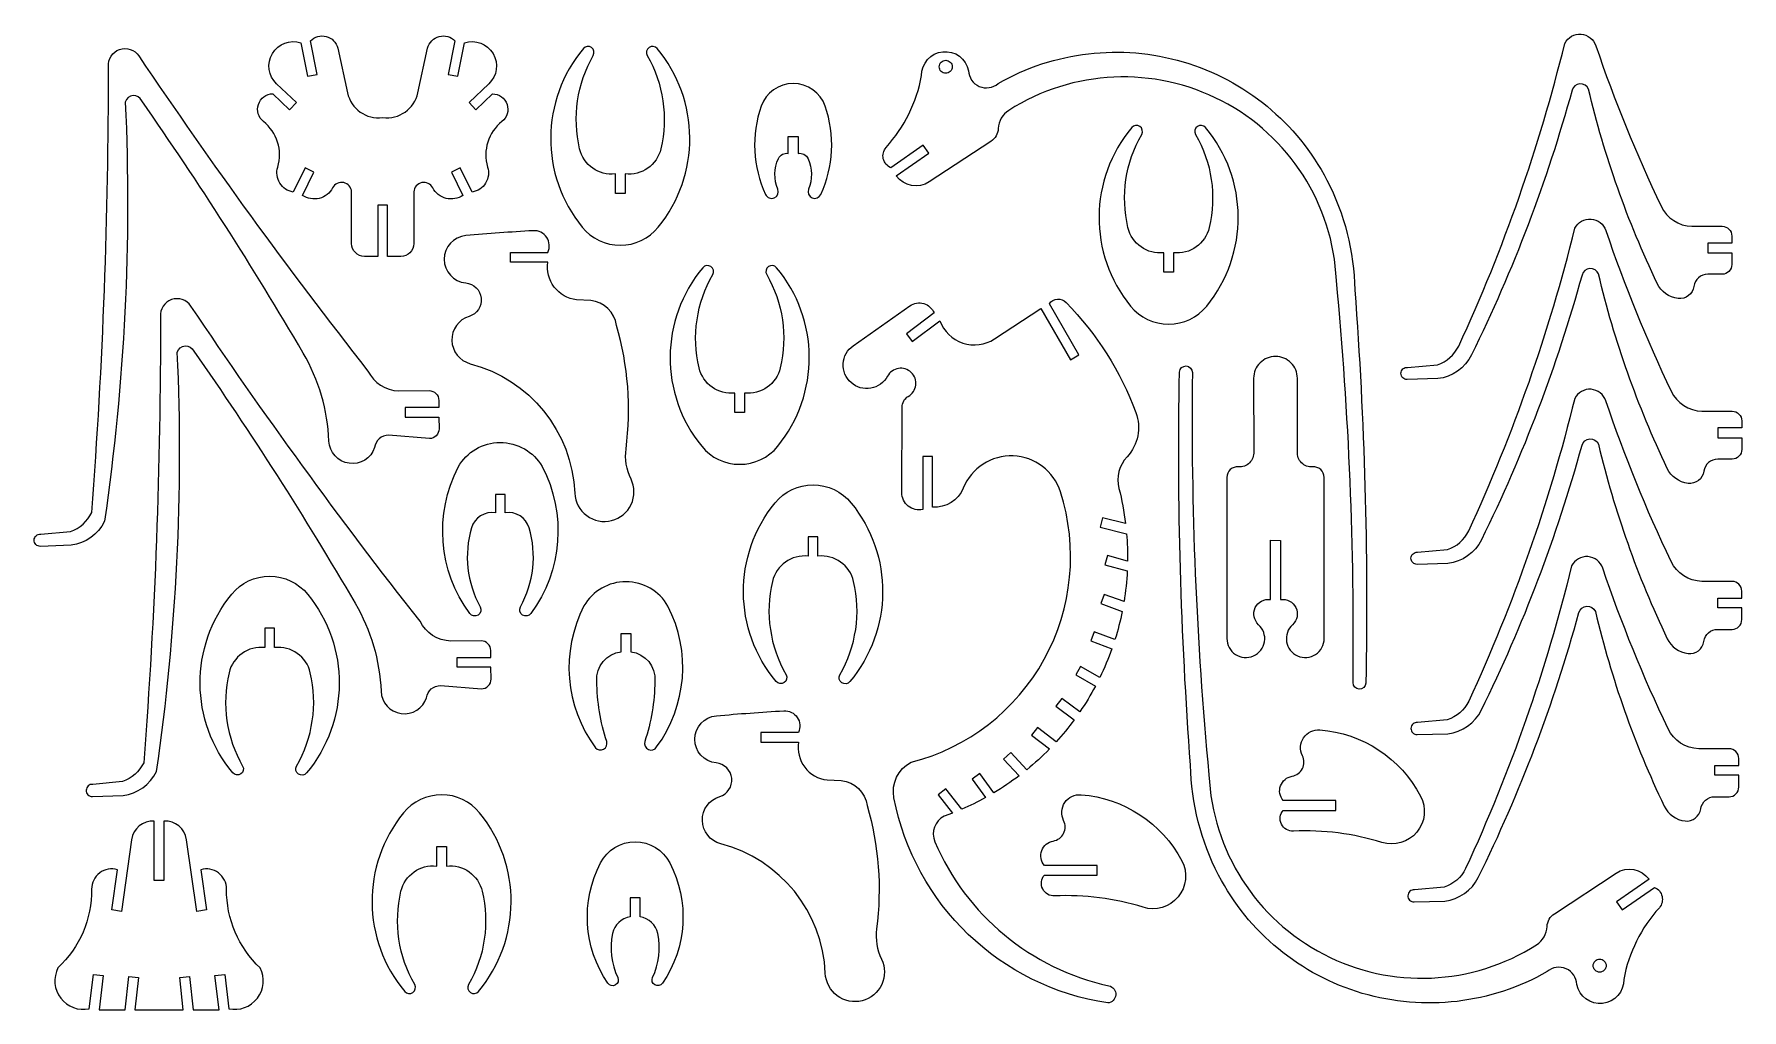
# Model space of a CAD drawing. Extents: x 0 to 266, y 0 to 152.
import ezdxf

# ---------------------------------------------------------------- set-up
doc = ezdxf.new("R2010")
doc.units = 0
doc.layers.get('0').update_dxf_attribs({"color": 1, "linetype": 'CONTINUOUS'})
doc.layers.add('CYAN', color=1, linetype='CONTINUOUS')

msp = doc.modelspace()

# ---------------------------------------------------------------- linework, layer by layer
for points in [[(141.91, 147.82, -0.414214), (142.92, 146.81, -0.414214), (141.91, 145.8, -0.414214), (140.9, 146.81, -0.414214), (141.91, 147.82)], [(243.72, 7.89, -0.414214), (244.73, 6.88, -0.414214), (243.72, 5.87, -0.414214), (242.71, 6.88, -0.414214), (243.72, 7.89)]]:
    msp.add_lwpolyline(points, format="xyb", close=True)
at = {"layer": 'CYAN'}
for points in [[(37.92, 131.19, 0.307919), (35.7, 138.28, -0.317014), (34.91, 140.96, -0.317014), (37.17, 142.61), (39.77, 140.12), (40.82, 141.22), (37.73, 144.16, -0.349718), (37.09, 148.86, -0.349718), (41.53, 150.54), (42.57, 145.33), (44.06, 145.63), (43.01, 150.84, -0.272587), (45.47, 151.53, -0.272587), (47.27, 149.71), (48.78, 142.76, 0.38939), (54.26, 138.9, 0.389468), (59.74, 142.75), (61.26, 149.71, -0.272585), (63.06, 151.52, -0.272585), (65.51, 150.83), (64.47, 145.63), (65.95, 145.33), (67, 150.54, -0.349671), (71.44, 148.86, -0.349671), (70.79, 144.16), (67.71, 141.22), (68.76, 140.12), (71.36, 142.6, -0.316951), (73.62, 140.96, -0.316951), (72.83, 138.28, 0.307977), (70.6, 131.19, -0.215066), (70.28, 128.7, -0.215066), (68.2, 127.3), (66.34, 131.08), (64.98, 130.41), (66.75, 126.79, -0.213924), (64.14, 126.32, -0.213924), (62.05, 127.96, 0.33711), (60.34, 128.77, 0.33711), (59.11, 127.33), (59.1, 119.29, -0.414194), (57.08, 117.27), (55.02, 117.28), (55.02, 125.24), (53.51, 125.24), (53.51, 117.28), (51.44, 117.28, -0.414194), (49.42, 119.3), (49.42, 127.33, 0.337061), (48.19, 128.77, 0.337061), (46.47, 127.96, -0.214023), (44.38, 126.32, -0.214023), (41.77, 126.79), (43.55, 130.41), (42.19, 131.08), (40.33, 127.3, -0.215022), (38.25, 128.7, -0.215022), (37.92, 131.19)], [(213.82, 100.01), (218.45, 100.42, 0.203228), (221.78, 103.33, 0.047993), (238.29, 150.45, -0.301183), (240.83, 151.88, -0.301183), (243.13, 150.09, 0.03004), (253.29, 125.09, 0.281392), (258.08, 121.97), (262.78, 121.97, -0.414214), (264.3, 120.46), (264.3, 119.35), (260.58, 119.35), (260.58, 117.84), (264.3, 117.84), (264.3, 116.02, -0.414365), (262.78, 114.51), (260.57, 114.5, 0.375742), (258.38, 112.62, -0.406961), (255.94, 110.74, -0.257442), (252.69, 113.06, -0.053078), (241.98, 143.33, 0.319658), (240.64, 144.16, 0.319658), (239.42, 143.16, -0.047509), (223.76, 101.95, -0.25434), (218.51, 98.26), (213.76, 98.12, -0.206552), (213.06, 98.4, -0.206552), (212.79, 99.1, -0.206552), (213.1, 99.78, -0.206552), (213.82, 100.01)], [(0.98, 72.15, -0.206573), (0.28, 72.43, -0.206573), (0, 73.13, -0.206573), (0.31, 73.81, -0.206573), (1.03, 74.05), (5.66, 74.48, 0.203314), (8.96, 77.42, 0.019433), (11.57, 146.84, -0.342177), (13.29, 149.5, -0.342177), (16.3, 148.5, 0.018729), (51.97, 99.44, 0.281441), (56.78, 96.36), (61.48, 96.39, -0.414277), (63, 94.88), (63.01, 93.78), (57.76, 93.78), (57.77, 92.26), (63.02, 92.26), (63.03, 90.45, -0.414179), (61.53, 88.92), (55.18, 89.44, 0.37594), (53, 87.53, -0.361726), (49.03, 85.08, -0.361726), (45.9, 88.54, 0.122321), (41.88, 102.24, 0.020286), (16.75, 141.49, 0.319712), (15.4, 142.32, 0.319712), (14.19, 141.31, -0.047509), (10.95, 76.05, -0.254286), (5.74, 72.32), (0.98, 72.15)], [(85.32, 121.84, 0.225426), (91.24, 119.02, 0.225426), (97.16, 121.84, 0.359725), (96.98, 149.64, 0.38826), (95.72, 149.8, 0.38826), (95.45, 148.57, -0.190034), (97.57, 134.05, -0.380039), (92, 130.12), (92, 127.09), (90.49, 127.09), (90.48, 130.12, -0.379929), (84.92, 134.05, -0.190043), (87.04, 148.57, 0.388424), (86.77, 149.81, 0.388424), (85.51, 149.64, 0.35971), (85.32, 121.84)], [(133.36, 131.08, -0.235432), (132.2, 132.48, -0.235432), (132.62, 134.25, 0.139037), (138.16, 145.43, -0.388169), (141.46, 149.15, -0.388169), (145.47, 146.2, 0.289747), (147.14, 143.75, 0.289747), (150.07, 144.21, -0.203977), (178.86, 147.58, -0.203977), (201.25, 129.17, -0.115848), (205.6, 112.07, -0.023332), (207.33, 50.86, -0.405396), (206.28, 49.93, -0.405396), (205.32, 50.95, 0.026741), (202.74, 113.56, 0.267755), (184.87, 141.5, 0.267755), (151.73, 140.02, 0.243796), (150.09, 137.18, -0.240055), (148.95, 135.19), (139.35, 128.88, -0.402896), (134.22, 129.84), (139.27, 133.35), (138.4, 134.59), (133.36, 131.08)], [(113.87, 126.92, 0.406743), (115.22, 126.41, 0.406743), (115.77, 127.74, -0.203854), (115.86, 132.51, -0.347182), (117.41, 133.32), (117.41, 135.96), (118.93, 135.96), (118.93, 133.32, -0.347357), (120.48, 132.5, -0.203863), (120.57, 127.74, 0.406565), (121.12, 126.41, 0.406565), (122.46, 126.92, 0.194789), (123.15, 140.67, 0.319173), (118.17, 144.21, 0.319173), (113.19, 140.67, 0.194808), (113.87, 126.92)], [(170.69, 109.56, 0.225426), (176.61, 106.75, 0.225426), (182.54, 109.56, 0.359725), (182.35, 137.36, 0.388411), (181.1, 137.53, 0.388411), (180.82, 136.29, -0.19004), (182.94, 121.78, -0.37993), (177.37, 117.85), (177.37, 114.82), (175.86, 114.82), (175.86, 117.85, -0.379929), (170.29, 121.78, -0.190055), (172.42, 136.29, 0.388618), (172.14, 137.53, 0.388618), (170.88, 137.36, 0.35971), (170.69, 109.56)], [(215.37, 71.24), (220.01, 71.64, 0.203228), (223.33, 74.56, 0.047992), (239.85, 121.68, -0.301183), (242.39, 123.1, -0.301183), (244.69, 121.32, 0.030039), (254.85, 96.31, 0.281392), (259.64, 93.2), (264.34, 93.2, -0.414214), (265.85, 91.68), (265.85, 90.58), (262.13, 90.58), (262.14, 89.06), (265.85, 89.06), (265.85, 87.25, -0.414365), (264.34, 85.73), (262.13, 85.73, 0.375742), (259.93, 83.84, -0.406961), (257.49, 81.96, -0.257442), (254.24, 84.28, -0.053078), (243.54, 114.55, 0.319754), (242.2, 115.38, 0.319754), (240.97, 114.39, -0.047508), (225.31, 73.18, -0.25434), (220.07, 69.48), (215.32, 69.35, -0.206552), (214.62, 69.63, -0.206552), (214.34, 70.32, -0.206552), (214.66, 71, -0.206552), (215.37, 71.24)], [(67.89, 100.59, -0.329088), (84.17, 80.42, 0.2255), (86.02, 76.93, 0.2255), (89.9, 76.16, 0.2255), (92.95, 78.68, 0.2255), (92.92, 82.63, -0.14443), (92.14, 87.34, 0.104352), (90.66, 106.54, 0.34747), (86.65, 110.43), (84.44, 110.52, -0.203188), (80.96, 112.52, -0.203188), (79.98, 116.41), (74.15, 116.41), (74.15, 117.92), (79.98, 117.92, 0.263924), (79.79, 120.25, 0.263924), (77.69, 121.29, 0.007831), (67.2, 120.52, 0.387689), (63.84, 116.85, 0.387689), (67.18, 113.17, -0.357601), (69.59, 110.78, -0.357601), (67.72, 107.95, 0.334982), (65.03, 104.21, 0.334982), (67.89, 100.59)], [(103.92, 87.73, 0.225404), (109.84, 84.92, 0.225404), (115.76, 87.73, 0.359725), (115.58, 115.53, 0.388411), (114.32, 115.7, 0.388411), (114.04, 114.46, -0.19004), (116.16, 99.95, -0.379929), (110.59, 96.02), (110.59, 92.99), (109.08, 92.99), (109.08, 96.02, -0.379929), (103.51, 99.95, -0.190044), (105.64, 114.46, 0.388618), (105.36, 115.7, 0.388618), (104.1, 115.53, 0.359717), (103.92, 87.73)], [(9.08, 33.21), (13.84, 33.37, 0.254286), (19.05, 37.1, 0.047509), (22.29, 102.37, -0.319712), (23.5, 103.37, -0.319712), (24.85, 102.55, -0.020286), (49.98, 63.29, -0.12233), (54, 49.59, 0.361726), (57.13, 46.13, 0.361726), (61.1, 48.59, -0.37594), (63.28, 50.49), (69.63, 49.98, 0.41437), (71.13, 51.5), (71.12, 53.32), (65.87, 53.32), (65.85, 54.83), (71.11, 54.83), (71.1, 55.93, 0.414277), (69.58, 57.44), (64.88, 57.41, -0.281441), (60.07, 60.5, -0.018728), (24.4, 109.56, 0.342177), (21.39, 110.56, 0.342177), (19.67, 107.89, -0.019433), (17.06, 38.47, -0.203314), (13.76, 35.53), (9.13, 35.1, 0.206571), (8.41, 34.86, 0.206571), (8.1, 34.18, 0.206571), (8.38, 33.48, 0.206571), (9.08, 33.21)], [(133.85, 33, -0.333221), (136.54, 38.54, 0.206713), (157.25, 54.57, 0.206713), (159.77, 80.64, 0.315295), (152.41, 86.23, 0.315295), (144.65, 81.22, -0.325537), (139.87, 78.26), (139.87, 86.16), (138.36, 86.16), (138.36, 77.91, -0.230011), (136.08, 78.42, -0.230011), (135.07, 80.52), (135.12, 93.8, -0.269425), (136.09, 95.5, 0.235006), (137.25, 97.24, 0.235006), (136.55, 99.22, 0.235006), (134.55, 99.85, 0.235006), (132.84, 98.64, -0.229167), (130.25, 96.77, -0.229167), (127.17, 97.64, -0.229167), (125.95, 100.59, -0.229167), (127.5, 103.39), (136.34, 109.6, -0.229153), (138.49, 109.95, -0.229153), (140.1, 108.48), (135.79, 105.24), (136.7, 104.03), (141.01, 107.27, 0.228896), (144.57, 103.8, 0.228896), (149.5, 104.44), (156.74, 109.16), (161.34, 101.21), (162.65, 101.97), (158.05, 109.92, -0.223028), (159.3, 110.64, -0.223028), (160.66, 110.13, -0.104498), (171.52, 92.97, -0.284684), (170.14, 86.1, 0.25667), (168.88, 81.16, -0.03251), (169.91, 75.7), (166.33, 76.61), (165.96, 75.14), (170.08, 74.1, -0.024731), (170.23, 69.87), (167.1, 70.73), (166.7, 69.27), (170.18, 68.32, -0.028072), (169.67, 63.55), (166.56, 64.68), (166.04, 63.26), (169.39, 62.03, -0.026484), (168.26, 57.65), (165.01, 58.86), (164.48, 57.44), (167.78, 56.21, -0.028266), (165.91, 51.75), (162.91, 53.46), (162.16, 52.15), (165.22, 50.4, -0.027379), (162.8, 46.4), (159.98, 48.47), (159.08, 47.25), (161.93, 45.16, -0.026032), (159.11, 41.72), (156.18, 43.97), (155.25, 42.77), (158.06, 40.61, -0.028036), (154.52, 37.37), (152.04, 40.06), (150.93, 39.03), (153.33, 36.43, -0.027604), (149.42, 33.79), (147.24, 36.79), (146.02, 35.9), (148.1, 33.03, -0.024022), (144.41, 31.23), (141.92, 34.42), (140.73, 33.48), (142.96, 30.63), (141.67, 30.15, 0.392851), (140.23, 26.18, 0.243261), (167.32, 3.74, -0.370879), (168.38, 2.33, -0.370879), (167.14, 1.07, -0.317603), (133.85, 33)], [(185.69, 57.79, 0.253499), (187.02, 55.32, 0.253499), (189.82, 55.09, 0.253499), (191.54, 57.31, 0.253499), (190.62, 59.96, -0.331636), (190.11, 62.62, -0.331636), (192.5, 63.87), (192.5, 73.09), (194.02, 73.08), (194.02, 63.87, -0.3317), (196.42, 62.62, -0.3317), (195.9, 59.96, 0.253562), (194.98, 57.31, 0.253562), (196.7, 55.09, 0.253562), (199.5, 55.32, 0.253562), (200.84, 57.79), (200.83, 82.87, 0.209575), (200.3, 84.1, 0.209575), (199.03, 84.53, -0.217709), (197.31, 85.16, -0.217709), (196.66, 86.87), (196.66, 98.32, 0.414215), (193.26, 101.72, 0.414215), (189.85, 98.32), (189.86, 86.87, -0.217879), (189.21, 85.16, -0.217879), (187.48, 84.53, 0.209353), (186.22, 84.1, 0.209353), (185.68, 82.87), (185.69, 57.79)], [(184.38, 20.99, -0.115848), (180.03, 38.08, -0.023332), (178.3, 99.29, -0.405246), (179.35, 100.23, -0.405246), (180.31, 99.21, 0.02674), (182.89, 36.59, 0.267754), (200.76, 8.65, 0.267754), (233.89, 10.13, 0.243757), (235.54, 12.97, -0.240158), (236.68, 14.97), (246.27, 21.28, -0.402938), (251.41, 20.32), (246.36, 16.8), (247.23, 15.56), (252.27, 19.07, -0.235458), (253.43, 17.67, -0.235458), (253.01, 15.9, 0.139029), (247.47, 4.73, -0.388208), (244.17, 1, -0.388208), (240.16, 3.95, 0.289766), (238.49, 6.4, 0.289766), (235.56, 5.95, -0.203979), (206.77, 2.57, -0.203979), (184.38, 20.99)], [(215.37, 44.74, 0.206552), (214.66, 44.5, 0.206552), (214.34, 43.82, 0.206552), (214.61, 43.12, 0.206552), (215.31, 42.84), (220.07, 42.98, 0.254262), (225.31, 46.68, 0.047509), (240.97, 87.88, -0.319701), (242.19, 88.88, -0.319701), (243.53, 88.05, 0.053078), (254.24, 57.78, 0.257442), (257.49, 55.46, 0.40722), (259.93, 57.34, -0.375706), (262.13, 59.23), (264.34, 59.23, 0.414365), (265.85, 60.74), (265.85, 62.56), (262.13, 62.56), (262.13, 64.07), (265.85, 64.07), (265.85, 65.18, 0.414214), (264.34, 66.69), (259.64, 66.69, -0.281392), (254.84, 69.81, -0.030039), (244.69, 94.81, 0.301231), (242.38, 96.6, 0.301231), (239.84, 95.18, -0.047993), (223.33, 48.05, -0.203189), (220, 45.14), (215.37, 44.74)], [(69.44, 62.75, -0.396244), (69.12, 61.46, -0.396244), (67.81, 61.7, -0.284758), (66.02, 84.5, -0.268712), (72.53, 88.32, -0.268712), (79.09, 84.57, -0.285791), (77.34, 61.7, -0.396266), (76.03, 61.46, -0.396266), (75.71, 62.75, 0.201544), (77.06, 75.02, 0.373782), (73.33, 77.39), (73.33, 80.23), (71.82, 80.23), (71.82, 77.39, 0.373845), (68.09, 75.02, 0.201546), (69.44, 62.75)], [(117.05, 52.17, -0.388642), (116.77, 50.94, -0.388642), (115.51, 51.11, -0.359712), (115.34, 78.91, -0.22538), (121.27, 81.72, -0.22538), (127.19, 78.9, -0.359706), (126.99, 51.1, -0.388565), (125.73, 50.93, -0.388565), (125.45, 52.17, 0.190048), (127.58, 66.68, 0.379815), (122.02, 70.62), (122.02, 73.65), (120.5, 73.65), (120.5, 70.62, 0.37993), (114.93, 66.69, 0.190062), (117.05, 52.17)], [(214.89, 18.68, 0.206552), (214.18, 18.45, 0.206552), (213.86, 17.77, 0.206552), (214.14, 17.07, 0.206552), (214.83, 16.79), (219.59, 16.93, 0.254267), (224.83, 20.62, 0.047509), (240.49, 61.83, -0.319701), (241.71, 62.82, -0.319701), (243.05, 61.99, 0.053078), (253.76, 31.73, 0.257388), (257.01, 29.4, 0.407235), (259.45, 31.28, -0.375706), (261.65, 33.17), (263.86, 33.17, 0.414365), (265.37, 34.69), (265.37, 36.51), (261.65, 36.51), (261.65, 38.02), (265.37, 38.02), (265.37, 39.12, 0.414214), (263.86, 40.64), (259.16, 40.64, -0.281394), (254.37, 43.76, -0.03004), (244.21, 68.76, 0.301183), (241.9, 70.55, 0.301183), (239.36, 69.12, -0.047992), (222.85, 22, -0.20323), (219.52, 19.08), (214.89, 18.68)], [(32.46, 37.95, -0.388446), (32.18, 36.72, -0.388446), (30.93, 36.89, -0.359688), (30.75, 64.69, -0.225399), (36.67, 67.5, -0.225399), (42.59, 64.68, -0.359725), (42.4, 36.88, -0.388535), (41.14, 36.71, -0.388535), (40.86, 37.95, 0.190052), (42.99, 52.47, 0.379877), (37.43, 56.4), (37.43, 59.43), (35.91, 59.43), (35.91, 56.4, 0.379941), (30.34, 52.47, 0.190052), (32.46, 37.95)], [(87.4, 40.8, 0.352225), (88.65, 40.58, 0.352225), (89.13, 41.77, -0.076182), (87.6, 51.18, -0.400599), (91.37, 55.74), (91.37, 58.56), (92.88, 58.56), (92.88, 55.74, -0.400854), (96.63, 51.16, -0.076166), (95.06, 41.76, 0.377596), (95.62, 40.53, 0.377596), (96.91, 40.93, 0.284617), (98.67, 62.85, 0.268807), (92.14, 66.65, 0.268807), (85.6, 62.88, 0.287007), (87.4, 40.8)], [(106.89, 25.85, -0.33504), (104.03, 29.47, -0.33504), (106.73, 33.21, 0.357601), (108.6, 36.04, 0.357601), (106.19, 38.43, -0.387689), (102.84, 42.12, -0.387689), (106.21, 45.78, -0.007831), (116.7, 46.55, -0.263715), (118.8, 45.52, -0.263715), (118.98, 43.19), (113.15, 43.19), (113.15, 41.67), (118.98, 41.67, 0.20324), (119.97, 37.78, 0.20324), (123.45, 35.78), (125.65, 35.69, -0.347409), (129.67, 31.8, -0.104357), (131.14, 12.6, 0.144456), (131.92, 7.89, -0.225514), (131.95, 3.94, -0.225514), (128.9, 1.42, -0.225514), (125.02, 2.19, -0.225514), (123.17, 5.69, 0.329113), (106.89, 25.85)], [(196.05, 27.81, -0.299098), (194.18, 28.91, -0.299098), (194.45, 31.05), (202.65, 31.05), (202.65, 32.57), (194.45, 32.57, -0.269214), (194.04, 34.87, -0.269214), (195.83, 36.37, 0.236974), (197.44, 37.56, 0.236974), (197.44, 39.55, -0.270187), (197.63, 42.36, -0.270187), (200.16, 43.58, -0.256873), (215.84, 33.28, -0.304066), (215.25, 27.66, -0.304066), (209.82, 26.05, 0.08842), (196.05, 27.81)], [(57.7, 2.86, 0.388473), (58.96, 2.69, 0.388473), (59.24, 3.93, -0.190047), (57.1, 18.45, -0.379828), (62.67, 22.38), (62.67, 25.41), (64.19, 25.41), (64.19, 22.38, -0.380047), (69.76, 18.45, -0.19006), (67.64, 3.93, 0.38827), (67.92, 2.7, 0.38827), (69.17, 2.87, 0.359682), (69.35, 30.67, 0.225407), (63.42, 33.48, 0.225407), (57.5, 30.66, 0.359709), (57.7, 2.86)], [(158.88, 17.73, -0.299098), (157.01, 18.82, -0.299098), (157.28, 20.97), (165.49, 20.97), (165.49, 22.48), (157.28, 22.48, -0.269214), (156.87, 24.78, -0.269214), (158.66, 26.28, 0.236984), (160.27, 27.47, 0.236984), (160.27, 29.47, -0.270145), (160.46, 32.27, -0.270145), (162.99, 33.49, -0.256873), (178.67, 23.2, -0.304074), (178.08, 17.57, -0.304074), (172.66, 15.97, 0.08842), (158.88, 17.73)], [(3.71, 6.53, 0.29019), (4.14, 1.81, 0.29019), (8.59, 0.18), (9.24, 5.52), (10.74, 5.34), (10.1, 0), (14.16, 0), (14.72, 5.2), (16.23, 5.04), (15.68, 0), (23.21, 0), (22.67, 5.04), (24.17, 5.2), (24.73, 0), (28.8, 0), (28.15, 5.34), (29.66, 5.52), (30.3, 0.18, 0.290226), (34.75, 1.8, 0.290226), (35.18, 6.52, -0.20884), (29.95, 18.78, 0.237785), (28.7, 21.31, 0.237785), (25.93, 21.81), (26.82, 15.55), (25.32, 15.33), (23.73, 26.49, 0.388942), (20.21, 29.38), (20.21, 20.15), (18.69, 20.15), (18.69, 29.38, 0.388993), (15.17, 26.49), (13.58, 15.33), (12.08, 15.55), (12.97, 21.81, 0.237859), (10.2, 21.31, 0.237859), (8.95, 18.78, -0.208831), (3.71, 6.53)], [(90.85, 5.02, -0.390143), (90.49, 3.87, -0.390143), (89.32, 4.14, -0.276937), (88.18, 22.89, -0.279784), (93.56, 26.16, -0.279784), (98.95, 22.89, -0.276899), (97.81, 4.14, -0.389804), (96.64, 3.88, -0.389804), (96.28, 5.02, 0.160105), (97.09, 11.89, 0.322502), (94.32, 14.46), (94.32, 17.43), (92.81, 17.43), (92.8, 14.46, 0.322401), (90.04, 11.89, 0.160117), (90.85, 5.02)]]:
    msp.add_lwpolyline(points, format="xyb", close=True, dxfattribs=at)

doc.saveas('drawing.dxf')
